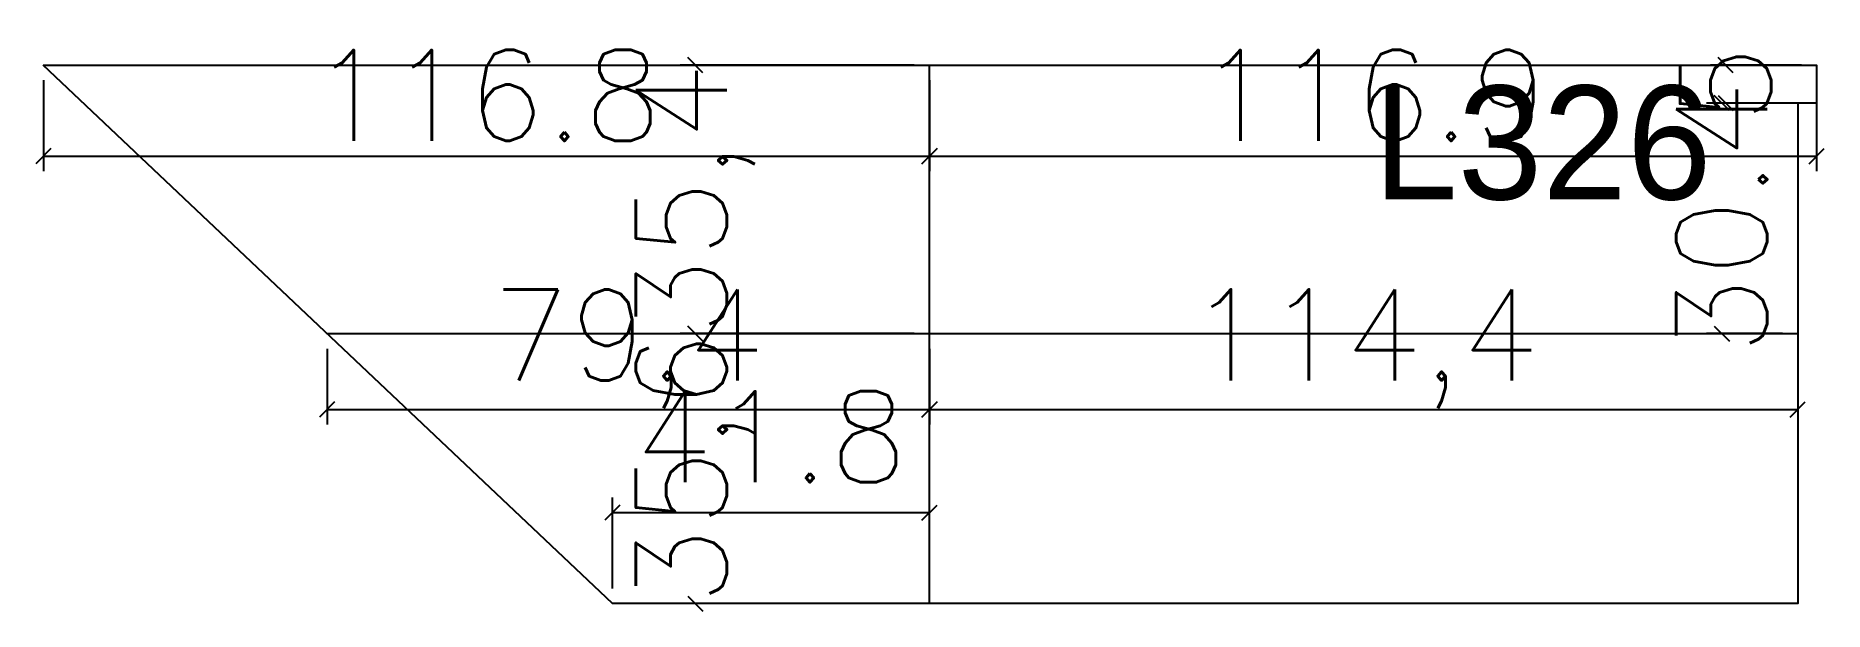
# Model space of a CAD drawing. Extents: x 2913 to 3149, y 1577 to 1653.
import ezdxf

# ---------------------------------------------------------------- set-up
doc = ezdxf.new("R2010")
doc.units = 0
for name, color, linetype in [('COTA', 241, 'Continuous'), ('NOMENCLATURA', 7, 'Continuous'), ('PAINEIS', 6, 'Continuous')]:
    doc.layers.add(name, color=color, linetype=linetype)
doc.styles.add('Romans', font='romans.shx', dxfattribs={"height": 12})
doc.dimstyles.new('cotas', dxfattribs={"dimtxt": 9, "dimasz": 2, "dimexe": 2, "dimexo": 2, "dimgap": 2, "dimtad": 1, "dimdec": 1, "dimzin": 12, "dimtxsty": 'Romans', "dimblk": 'OBLIQUE', "dimcen": 2.5, "dimclrd": 4, "dimclre": 4, "dimclrt": 240, "dimazin": 3, "dimtfac": 1, "dimtmove": 0, "dimatfit": 3})

# ---------------------------------------------------------------- blocks, each defined once
blk = doc.blocks.new('_OBLIQUE')
at = {"color": 0, "linetype": 'BYBLOCK'}
blk.add_line((-0.5, -0.5), (0.5, 0.5), dxfattribs=at)

msp = doc.modelspace()

# ---------------------------------------------------------------- linework, layer by layer
at = {"layer": 'PAINEIS'}
for p, q in [((3031.13, 1577.94), (3031.13, 1648.94)), ((2951.73, 1613.54), (3145.57, 1613.54))]:
    msp.add_line(p, q, dxfattribs=at)
msp.add_lwpolyline([(2914.33, 1648.94), (3148.07, 1648.94), (3148.07, 1643.94), (3145.57, 1643.94), (3145.57, 1577.94), (2989.34, 1577.94)], close=True, dxfattribs=at)

# ---------------------------------------------------------------- texts
at = {"layer": 'NOMENCLATURA'}
msp.add_text('L326', height=15, dxfattribs=at).set_placement((3089.6, 1631.24))

# ---------------------------------------------------------------- dimensions: what is measured, and where the dimension line sits
at = {"layer": 'COTA'}
for base, p1, p2, text in [((2914.34, 1636.94), (2914.34, 1648.94), (3031.13, 1648.94), '116.8'), ((3031.13, 1636.94), (3031.13, 1648.94), (3148.07, 1648.94), '116.9'), ((2989.34, 1589.94), (2989.34, 1577.94), (3031.13, 1577.94), '41.8')]:
    msp.add_linear_dim(base=base, p1=p1, p2=p2, text=text, dimstyle='cotas', dxfattribs=at).render()
for base, p1, p2, location, text in [((3136.07, 1648.94), (3148.07, 1648.94), (3148.07, 1643.94), (3136.07, 1646.44), '5'), ((3135.57, 1613.54), (3145.57, 1613.54), (3145.57, 1643.94), (3135.57, 1628.74), '30.4')]:
    msp.add_linear_dim(base=base, p1=p1, p2=p2, angle=90, location=location, text=text, dimstyle='cotas', override={"dimtmove": 2}, dxfattribs=at).render()
for base, p1, p2, location in [((3000.27, 1613.54), (3031.13, 1613.54), (3031.13, 1648.94), (3000.27, 1631.24)), ((3000.27, 1577.94), (3031.13, 1577.94), (3031.13, 1613.54), (3000.27, 1595.74))]:
    msp.add_linear_dim(base=base, p1=p1, p2=p2, angle=90, location=location, dimstyle='cotas', override={"dimtmove": 2}, dxfattribs=at).render()
for base, p1, p2 in [((2951.73, 1603.54), (2951.73, 1613.54), (3031.13, 1613.54)), ((3031.13, 1603.54), (3031.13, 1613.54), (3145.57, 1613.54))]:
    msp.add_linear_dim(base=base, p1=p1, p2=p2, dimstyle='cotas', dxfattribs=at).render()

doc.saveas('drawing.dxf')
